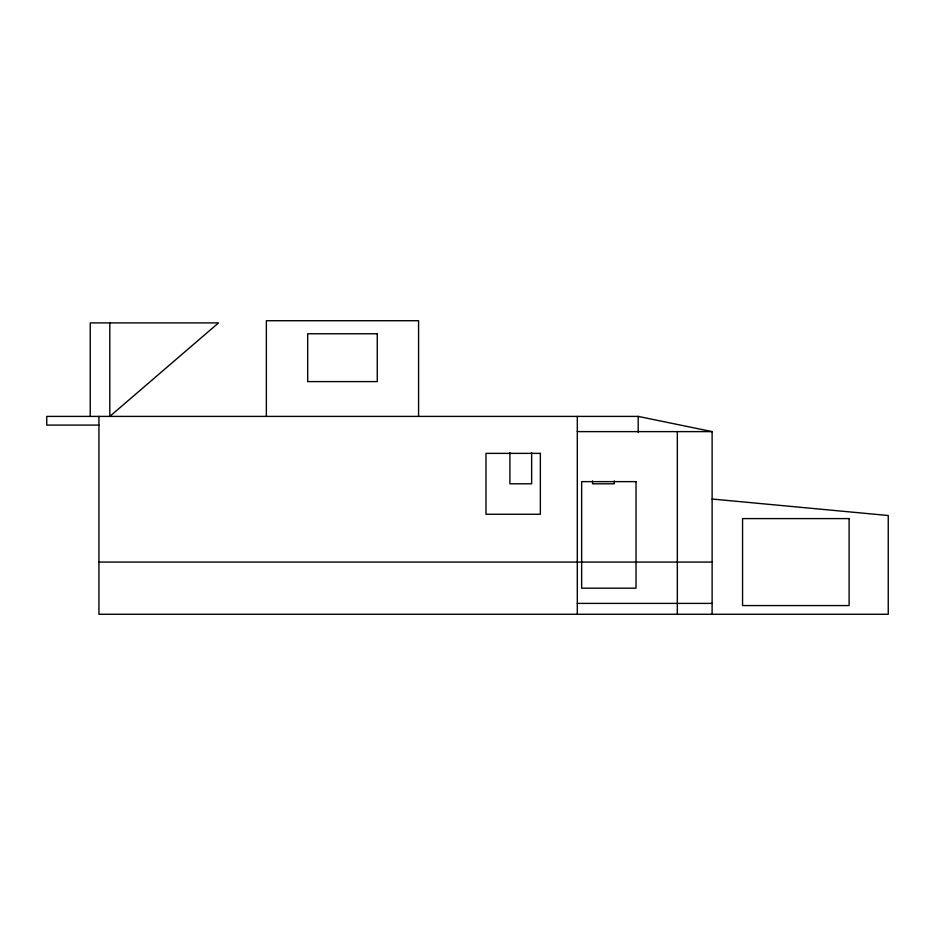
<?xml version="1.0" encoding="UTF-8"?>
<svg xmlns="http://www.w3.org/2000/svg" width="935" height="935" viewBox="0 0 935 935"><rect width="100%" height="100%" fill="white"/><g stroke="black" fill="none" stroke-linecap="round" stroke-linejoin="round"><path stroke-width="1.4" d="M712.119 614.272L712.119 431.619L638.196 416.402L46.75 416.402L46.75 425.098L98.935 425.098M577.304 431.619L712.119 431.619M98.935 562.087L712.119 562.087M577.304 603.402L712.119 603.402M712.119 499.033L888.25 515.512L888.25 614.272L98.935 614.272L98.935 416.402M677.326 431.619L677.326 614.272M638.196 416.402L638.196 432.426M614.272 480.906L614.272 483.804L592.533 483.804L592.533 480.906M577.304 416.402L577.304 614.272M531.641 452.528L531.641 483.804L509.902 483.804L509.902 452.528M418.576 416.402L418.576 320.728L266.37 320.728L266.37 416.402M109.804 322.902L109.804 416.402L218.533 322.902L90.239 322.902L90.239 416.402M377.261 333.772L307.685 333.772L307.685 381.609L377.261 381.609L377.261 333.772M540.348 453.37L485.978 453.37L485.978 514.25L540.348 514.25L540.348 453.37M636.022 481.63L581.652 481.63L581.652 588.185L636.022 588.185L636.022 481.63M849.109 518.598L742.565 518.598L742.565 605.576L849.109 605.576L849.109 518.598"/></g></svg>
